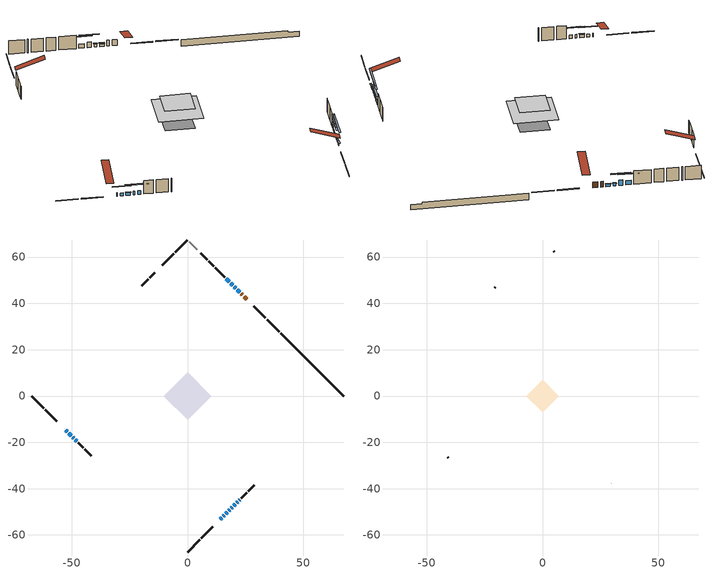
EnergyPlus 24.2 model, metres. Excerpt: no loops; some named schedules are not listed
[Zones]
conditioned space
 floor outside (Floor1 construction): -2.89,0 0,2.89 2.89,0 0,-2.89 z0.55
 floor adiabatic (AdiabaticFloorConstruction): -10.33,0 0,10.33 10.33,0 0,-10.33 z2.99
 floor foundation (Slab1 construction): -6.88,0 0,6.88 6.88,0 0,-6.88 z-1.86
 wall outside (RimJoist1 construction): 0,-67.36 5.21,-62.15 / -67.36,0 -62.15,-5.21 / 0,67.36 -5.21,62.15 / 39.55,27.81 34.34,33.03 z0.55:0.85
 wall outside (RimJoist2 construction): 5.87,-61.49 10.96,-56.4 / -61.49,-5.87 -56.4,-10.96 / -5.87,61.49 -10.96,56.4 / 33.68,33.68 28.59,38.77 z0.55:0.85
 wall outside (AdiabaticWallConstruction 1): 25.49,41.87 24.4,42.96 / 23.75,43.62 23.16,44.2 z0.55:2.58
 wall outside (AdiabaticWallConstruction): -53.31,-14.06 -53.16,-14.2 z0.55:1.77; 22.51,44.86 21.5,45.87 / 20.84,46.52 20.27,47.1 / 14.06,-53.31 14.85,-52.51 / 20.02,-47.34 20.6,-46.77 z0.55:1.47; 15.51,-51.86 15.96,-51.41 / 16.61,-50.75 17.13,-50.23 z0.55:1.21; -52.5,-14.86 -51.85,-15.51 / -51.2,-16.16 -50.23,-17.14 z0.55:1.57; 19.61,47.75 18.6,48.76 z0.55:2.48; 17.79,-49.58 18.24,-49.12 z0.55:0.81; 17.95,49.42 16.72,50.64 z0.55:2.1; 18.89,-48.47 19.36,-48 z0.55:1.24; 21.25,-46.11 21.61,-45.75 / 22.27,-45.09 22.63,-44.73 / -49.57,-17.79 -49.16,-18.21 / -48.5,-18.86 -47.8,-19.56 z0.55:1.85
 wall outside (Wall2 construction): 23.29,-44.08 25.49,-41.87 / -47.14,-20.22 -44.94,-22.43 / -14.06,53.3 -16.27,51.1 / 11.4,55.96 9.2,58.17 z0.55:5.43
 wall outside (Wall3 construction): 26.15,-41.21 28.92,-38.44 / -44.28,-23.08 -41.51,-25.86 / -16.92,50.44 -19.7,47.67 / 8.54,58.82 5.77,61.6 z0.55:5.43
 wall foundation (FoundationWall1 construction): 40.21,27.16,-1.86 40.21,27.16,0.55 64.65,2.72,0.55 64.65,2.72,-0.06 67.36,0,-0.06 67.36,0,-1.86
 wall othersidecoefficients (Wall1 construction): 16.07,51.3 12.06,55.3 z0.55:5.43
 wall adiabatic (Wall5 construction): 4.26,63.1 0.66,66.71 z0.55:5.43
 window (WindowConstruction 14): -53.3,-14.06 -53.16,-14.2 z0.55:1.77
 window (WindowConstruction 8): 22.51,44.86 21.5,45.86 z0.55:1.46
 window (WindowConstruction 9): 20.84,46.52 20.27,47.1 z0.55:1.46
 window (WindowConstruction 10): 14.06,-53.3 14.85,-52.51 z0.55:1.46
 window (WindowConstruction 11): 15.51,-51.86 15.95,-51.41 z0.55:1.21
 window (WindowConstruction 12): -52.5,-14.86 -51.86,-15.51 z0.55:1.56
 window (WindowConstruction 13): -51.2,-16.16 -50.23,-17.14 z0.55:1.56
 window (WindowConstruction 15): 16.61,-50.75 17.13,-50.23 z0.55:1.21
 window (WindowConstruction): 19.61,47.75 18.6,48.76 z0.55:2.48
 window (WindowConstruction 16): 17.79,-49.57 18.24,-49.12 z0.55:0.8
 window (WindowConstruction 1): 17.95,49.42 16.72,50.64 z0.55:2.1
 window (WindowConstruction 2): 18.9,-48.47 19.36,-48 z0.55:1.24
 window (WindowConstruction 3): 20.02,-47.34 20.6,-46.77 z0.55:1.46
 window (WindowConstruction 4): 21.25,-46.11 21.61,-45.75 z0.55:1.85
 window (WindowConstruction 5): 22.27,-45.09 22.63,-44.73 z0.55:1.85
 window (WindowConstruction 6): -49.57,-17.79 -49.16,-18.21 z0.55:1.85
 window (WindowConstruction 7): -48.5,-18.86 -47.8,-19.56 z0.55:1.85
 door (Door): 25.49,41.87 24.4,42.96 z0.55:2.58
 door (Door 1): 23.75,43.62 23.16,44.2 z0.55:2.58
 ceiling adiabatic (AdiabaticFloorConstruction): 0,-10.33 10.33,0 0,10.33 -10.33,0 z2.99
attic - vented
 floor to conditioned space (Floor2 construction Reversed): -6.95,0 0,6.95 6.95,0 0,-6.95 z5.43
 wall outside (Wall4 construction): 29.58,-37.78 29.77,-37.59 / -40.85,-26.51 -40.66,-26.71 / -20.35,47.01 -20.54,46.82 / 5.11,62.25 4.92,62.45 z0.55:5.43
 roof outside (Roof1 construction): 13.4,-53.96,5.43 6.63,-47.19,8.62 4.85,-48.98,8.62 11.62,-55.75,5.43; -53.96,-13.4,5.43 -47.19,-6.63,8.62 -48.98,-4.85,8.62 -55.75,-11.62,5.43; -13.4,53.96,5.43 -6.63,47.19,8.62 -4.85,48.98,8.62 -11.62,55.75,5.43; 26.15,41.22,5.43 19.38,34.44,8.62 21.16,32.66,8.62 27.93,39.43,5.43
shading: 21.36,46.01 22.65,44.72 22.94,45.01 21.65,46.3 z1.67; 20.12,47.24 20.98,46.38 21.28,46.67 20.42,47.53 z1.67; 14.99,-52.37 13.92,-53.45 14.21,-53.74 15.28,-52.66 z1.67; 16.1,-51.27 15.36,-52 15.66,-52.29 16.39,-51.56 z1.41; -50.01,-17.35 -54.35,-13.02 -54.64,-13.31 -50.3,-17.64 z4.17; -50.09,-17.28 -51.34,-16.02 -51.63,-16.31 -50.38,-17.57 z1.77; 20.81,-46.55 12.93,-54.43 13.23,-54.72 21.1,-46.84 z6.41; 16.76,50.61 21.45,45.91 21.75,46.2 17.05,50.9 z5.09; 21.92,-45.45 14.11,-53.25 14.4,-53.54 22.21,-45.74 z6; 14.88,52.48 19.79,47.57 20.08,47.86 15.17,52.78 z4.71; 21.21,-46.16 17.05,-50.31 17.34,-50.6 21.5,-46.45 z3.84; 22.44,-44.92 18.18,-49.19 18.47,-49.48 22.73,-45.21 z4.07; 23.46,-43.91 19.41,-47.96 19.7,-48.25 23.75,-44.2 z4.45; 22.77,-44.59 22.13,-45.24 22.42,-45.53 23.06,-44.88 z2.05; -47.31,-20.05 -51.42,-15.95 -51.71,-16.24 -47.6,-20.34 z4.45; -45.96,-21.41 -50.35,-17.02 -50.64,-17.31 -46.25,-21.7 z4.45
[Building]
Building 1: Terrain=Suburbs
[Site:Location]
Toronto City Centre_ON: Latitude {deg}=43.63; Longitude {deg}=-79.39; Time Zone {hr}=-5; Elevation {m}=77; Keep Site Location Information=Yes
[Site:GroundTemperature:Shallow]
5.01852, 3.26908, 3.12898, 3.95918, 7.29196, 10.6092, 13.4851, 15.3069, 15.4617, 13.9799, 11.1774, 7.9619
[Site:WaterMainsTemperature]
Calculation Method=Schedule; Temperature Schedule=mains temperature schedule
[Material] Roughness=Rough; Thermal Absorptance=0.9
Name | Thickness {m} | Conductivity {W/m-K} | Density {kg/m3} | Specific Heat {J/kg-K} | Solar Absorptance | Visible Absorptance
asphalt or fiberglass shingles | 0.00635 | 0.162714 | 1121.4 | 1465.45 | 0.4 | 0.4
ceiling loosefill ins | 0.169333 | 0.0480833 | 16.02 | 1046.75 | 0.7 | 0.7
ceiling stud and cavity | 0.1397 | 0.100173 | 65.682 | 1177.47 | 0.7 | 0.7
concrete 4.0 in. | 0.1016 | 1.803125 | 2242.8 | 837.4 | 0.7 | 0.7
concrete 8.0 in. | 0.2032 | 1.803125 | 2242.8 | 837.4 | 0.7 | 0.7
door material | 0.04445 | 0.053851 | 512.64 | 1214.23 | 0.7 | 0.7
exterior vertical ins | 0.0442575 | 0.029427 | 32.04 | 1214.23 | 0.7 | 0.7
floor covering | 0.0127 | 0.0433444 | 54.468 | 1339.84 | 0.6 | 0.6
floor rigid ins | 0.103632 | 0.029427 | 32.04 | 1214.23 | 0.7 | 0.7
floor rigid ins 1; wall rigid ins 2 | 0.512978 | 0.029427 | 32.04 | 1214.23 | 0.7 | 0.7
floor stud and cavity | 0.1397 | 0.131747 | 92.3553 | 1139.71 | 0.7 | 0.7
floor stud and cavity 1 | 0.1397 | 1.75129 | 37.0049 | 1207.88 | 0.7 | 0.7
furniture material conditioned space 1 | 0.1524 | 0.115458 | 640.8 | 1214.23 | 0.6 | 0.6
gypsum board | 0.0127 | 0.160291 | 801 | 837.4 | 0.6 | 0.6
gypsum board 1 | 0.0127 | 0.160291 | 801 | 837.4 | 0.7 | 0.7
osb sheathing 0.5 in. | 0.0127 | 0.115458 | 512.64 | 1214.23 | 0.7 | 0.7
osb sheathing 0.75 in. | 0.01905 | 0.115458 | 512.64 | 1214.23 | 0.7 | 0.7
osb sheathing 2.0 in. | 0.0508 | 0.115458 | 512.64 | 1214.23 | 0.7 | 0.7
rim joist rigid ins; wall rigid ins 1 | 0.051816 | 0.029427 | 32.04 | 1214.23 | 0.7 | 0.7
rim joist stud and cavity | 0.0508 | 0.0347766 | 125.044 | 1163.47 | 0.6 | 0.6
wall rigid ins | 0.051816 | 0.029427 | 32.04 | 1214.23 | 0.4 | 0.4
wall stud and cavity | 0.1397 | 0.137373 | 139.0536 | 1170.24 | 0.7 | 0.7
wall stud and cavity 1 | 0.1397 | 0.167736 | 139.0536 | 1170.24 | 0.7 | 0.7
wall stud and cavity 2 | 0.1397 | 0.16703 | 139.0536 | 1170.24 | 0.7 | 0.7
wall stud and cavity 3 | 0.0889 | 6.9971 | 50.32683 | 1063.81 | 0.6 | 0.6
wall stud and cavity 4 | 0.1397 | 0.139793 | 139.0536 | 1170.24 | 0.7 | 0.7
wall stud and cavity 5 | 0.0889 | 0.380278 | 52.3479 | 1209.89 | 0.7 | 0.7
wall stud and cavity 6 | 0.0889 | 0.391764 | 83.0341 | 1211.67 | 0.7 | 0.7
wood siding | 0.0254 | 0.102417 | 544.68 | 1172.36 | 0.4 | 0.4
wood siding 1 | 0.00254 | 0.102417 | 544.68 | 1172.36 | 0.4 | 0.4
wood siding 2; wood siding 3; wood siding 4 | 0.0254 | 0.102417 | 544.68 | 1172.36 | 0.7 | 0.7
[WindowMaterial:SimpleGlazingSystem]
Name | U-Factor {W/m2-K} | Solar Heat Gain Coefficient
WindowMaterial | 2.7578 | 0.69
WindowMaterial 1 | 2.87818 | 0.59
WindowMaterial 10 | 2.93155 | 0.54
WindowMaterial 11 | 2.87364 | 0.6
WindowMaterial 12 | 3.02126 | 0.46
WindowMaterial 2 | 2.83843 | 0.63
WindowMaterial 3 | 2.8742 | 0.61
WindowMaterial 4 | 2.85433 | 0.62
WindowMaterial 5 | 2.80096 | 0.66
WindowMaterial 6 | 2.929848 | 0.66
WindowMaterial 7 | 2.81572 | 0.65
WindowMaterial 8 | 2.88613 | 0.59
WindowMaterial 9 | 2.89919 | 0.58
[Construction]
AdiabaticFloorConstruction: floor stud and cavity 1, floor rigid ins 1, osb sheathing 0.75 in., floor covering
AdiabaticWallConstruction: wood siding 3, wall rigid ins 2, wall stud and cavity 5, gypsum board
AdiabaticWallConstruction 1: wood siding 4, wall rigid ins 2, wall stud and cavity 5, gypsum board
Door; Door 1: door material
Floor1 construction: floor stud and cavity, floor rigid ins, osb sheathing 0.75 in., floor covering
Floor2 construction Reversed: gypsum board, ceiling stud and cavity, ceiling loosefill ins
FoundationWall1 construction: concrete 8.0 in., gypsum board 1
furniture construction conditioned space 1: furniture material conditioned space 1
PartitionWallConstruction: gypsum board, wall stud and cavity 6, gypsum board
RimJoist1 construction; RimJoist2 construction: wood siding 2, rim joist rigid ins, osb sheathing 2.0 in., rim joist stud and cavity
Roof1 construction: asphalt or fiberglass shingles
Slab1 construction: concrete 4.0 in.
Wall1 construction: wall rigid ins, osb sheathing 0.5 in., wall stud and cavity, gypsum board
Wall2 construction: wood siding, wall rigid ins 1, osb sheathing 0.5 in., wall stud and cavity 1, gypsum board
Wall3 construction: wood siding, wall rigid ins 1, osb sheathing 0.5 in., wall stud and cavity 2, gypsum board
Wall4 construction: wood siding 1, wall stud and cavity 3
Wall5 construction: wall rigid ins, osb sheathing 0.5 in., wall stud and cavity 4, gypsum board
WindowConstruction; WindowConstruction 1: WindowMaterial
WindowConstruction 10: WindowMaterial 7
WindowConstruction 11: WindowMaterial 8
WindowConstruction 12; WindowConstruction 13: WindowMaterial 9
WindowConstruction 14: WindowMaterial 10
WindowConstruction 15: WindowMaterial 11
WindowConstruction 16: WindowMaterial 12
WindowConstruction 2: WindowMaterial 1
WindowConstruction 3; WindowConstruction 9: WindowMaterial 2
WindowConstruction 4; WindowConstruction 5: WindowMaterial 3
WindowConstruction 6: WindowMaterial 4
WindowConstruction 7: WindowMaterial 5
WindowConstruction 8: WindowMaterial 6
[Zone] Multiplier=1; Part of Total Floor Area=Yes
Name | Volume {m3}
attic - vented | 50.0708
conditioned space | 809.3
[Space]
Name | Zone | Volume {m3}
attic - vented 1 | attic - vented | 50.0708
conditioned space 1 | conditioned space | 809.3
[ZoneInfiltration:EffectiveLeakageArea]
infil attic - vented 1: Zone or Space=attic - vented 1; Schedule=Always On Discrete; Effective Air Leakage Area {cm2}=4069.05; Stack Coefficient=0.000561067; Wind Coefficient=1.6004e-05
[ZoneMixing]
whole house fan mix: Zone or Space=attic - vented; Schedule=Always On Continuous; Design Flow Rate Calculation Method=Flow/Zone; Design Flow Rate {m3/s}=0; Source Zone or Space=conditioned space
[SurfaceProperty:ExposedFoundationPerimeter]
Slab1: Exposed Perimeter Calculation Method=TotalExposedPerimeter; Total Exposed Perimeter {m}=38.405
[SurfaceProperty:OtherSideCoefficients]
other non-freezing space: Combined Convective/Radiative Film Coefficient {W/m2-K}=8.35; Constant Temperature Coefficient=1; External Dry-Bulb Temperature Coefficient=0; Ground Temperature Coefficient=0; Wind Speed Coefficient=0; Zone Air Temperature Coefficient=0; Constant Temperature Schedule=other non-freezing space; Previous Other Side Temperature Coefficient=0
[InternalMass] Zone or ZoneList=conditioned space; Space or SpaceList=conditioned space 1
Name | Construction | Surface Area {m2}
furniture mass conditioned space 1 | furniture construction conditioned space 1 | 129.992
partition wall mass | PartitionWallConstruction | 324.98
[Lights]
interior lighting: Zone or ZoneList or Space or SpaceList=conditioned space 1; Schedule=interior lighting schedule; Design Level Calculation Method=LightingLevel; Lighting Level {W}=343.2; Return Air Fraction=0; Fraction Radiant=0.6; Fraction Visible=0.2; Fraction Replaceable=1
[People]
occupants: Zone or ZoneList or Space or SpaceList=conditioned space 1; Number of People Schedule=occupants schedule; Number of People Calculation Method=People; Number of People=3; Fraction Radiant=0.314171; Sensible Heat Fraction=0.56303; Activity Level Schedule=occupants activity schedule; Carbon Dioxide Generation Rate {m3/s-W}=0; Enable ASHRAE 55 Comfort Warnings=No; Mean Radiant Temperature Calculation Type=EnclosureAveraged
[ElectricEquipment] Zone or ZoneList or Space or SpaceList=conditioned space 1; Design Level Calculation Method=EquipmentLevel
Name | Schedule | Design Level {W} | Fraction Latent | Fraction Radiant | Fraction Lost
clothes dryer | clothes dryer schedule | 140.772 | 0.015 | 0.081 | 0.85
clothes washer | clothes washer schedule | 32.1985 | 0.03 | 0.162 | 0.7
cooking range | cooking range schedule | 208.969 | 0.08 | 0.432 | 0.2
dishwasher | dishwasher schedule | 66.8632 | 0.3 | 0.18 | 0.4
fridge | fridge schedule | 72.9452 | 0 | 0.6 | 0
mech vent bath fan 0 | mech vent bath fan 0 schedule | 50.2 | 0 | 0 | 1
mech vent bath fan 1 | mech vent bath fan 1 schedule | 50.2 | 0 | 0 | 1
mech vent house fan | mech vent house fan schedule | 0 | 0 | 0 | 1
mech vent house fan cfis | mech vent house fan cfis schedule | 0 | 0 | 0 | 0
mech vent range fan 0 | mech vent range fan 0 schedule | 57 | 0 | 0 | 1
misc plug loads | misc plug loads schedule | 494.7 | 0.045 | 0.513 | 0.1
whole house fan | Always On Discrete | 0 | 0 | 0 | 1
[OtherEquipment] Zone or ZoneList or Space or SpaceList=conditioned space 1; Design Level Calculation Method=EquipmentLevel
Name | Fuel Type | Schedule | Design Level {W} | Fraction Latent | Fraction Radiant | Fraction Lost
clothes dryer 1 | Electricity | clothes dryer schedule | 0 | 0.015 | 0.081 | 0.85
cooking range 1 | Electricity | cooking range schedule | 0 | 0.08 | 0.432 | 0.2
general water use latent | None | general water use schedule | 59.3978 | 1 | 0 | 0
general water use sensible | None | general water use schedule | -58.539 | 0 | 0.6 | 0
mech vent house fan latent load | None | Always On Discrete | 0 | 1 | 0 | 0
mech vent house fan sensible load | None | Always On Discrete | 0 | 0 | 0 | 0
water heater energy adjustment1 | NaturalGas | Always On Discrete | 0.01 | 0 | 0 | 1
[ZoneInfiltration:DesignFlowRate] Zone or ZoneList or Space or SpaceList=conditioned space 1; Schedule=Always On Discrete; Design Flow Rate Calculation Method=Flow/Zone; Design Flow Rate {m3/s}=0
infil flow; natural vent flow; whole house fan flow
[Foundation:Kiva]
Foundation Kiva 1: Initial Indoor Air Temperature {C}=18; Wall Height Above Grade {m}=0.549981; Wall Depth Below Slab {m}=0.2032; Custom Block Material Name 1=exterior vertical ins; Custom Block Depth 1 {m}=2.40999; Custom Block X Position 1 {m}=0.2159; Custom Block Z Position 1 {m}=0
[Foundation:Kiva:Settings]
Soil Conductivity {W/m-K}=0.849921; Soil Density {kg/m3}=1842.3; Soil Specific Heat {J/kg-K}=418.7; Ground Solar Absorptivity=0.9; Ground Thermal Absorptivity=0.9; Ground Surface Roughness {m}=0.03; Far-Field Width {m}=40; Deep-Ground Boundary Condition=ZeroFlux; Deep-Ground Depth {m}=40; Minimum Cell Dimension {m}=0.2; Maximum Cell Growth Coefficient=3; Simulation Timestep=Timestep
[Exterior:Lights]
exterior lighting: Schedule=exterior lighting schedule; Design Level {W}=75.6
[Schedule:Constant]
Name | Hourly Value
Always On Continuous; mech vent house fan schedule; mech vent house fan cfis schedule; Always On Discrete | 1
other non-freezing space; fridge schedule | 0
occupants activity schedule | 117.228
[Schedule:Week:Daily]
interior lighting schedule Week Rule - Jan1-Jan27: interior lighting schedule day, interior lighting schedule day, interior lighting schedule day, interior lighting schedule day, interior lighting schedule day, interior lighting schedule day, interior lighting schedule day, interior lighting schedule default day, interior lighting schedule default day, interior lighting schedule default day, interior lighting schedule default day, interior lighting schedule default day
interior lighting schedule Week Rule - Jan28-Feb3: interior lighting schedule day, interior lighting schedule day, interior lighting schedule day, interior lighting schedule day, interior lighting schedule day 1, interior lighting schedule day 1, interior lighting schedule day 1, interior lighting schedule default day, interior lighting schedule default day, interior lighting schedule default day, interior lighting schedule default day, interior lighting schedule default day
interior lighting schedule Week Rule - Feb4-Feb24: interior lighting schedule day 1, interior lighting schedule day 1, interior lighting schedule day 1, interior lighting schedule day 1, interior lighting schedule day 1, interior lighting schedule day 1, interior lighting schedule day 1, interior lighting schedule default day, interior lighting schedule default day, interior lighting schedule default day, interior lighting schedule default day, interior lighting schedule default day
interior lighting schedule Week Rule - Feb25-Mar3: interior lighting schedule day 1, interior lighting schedule day 1, interior lighting schedule day 1, interior lighting schedule day 1, interior lighting schedule day 2, interior lighting schedule day 2, interior lighting schedule day 2, interior lighting schedule default day, interior lighting schedule default day, interior lighting schedule default day, interior lighting schedule default day, interior lighting schedule default day
interior lighting schedule Week Rule - Mar4-Mar31: interior lighting schedule day 2, interior lighting schedule day 2, interior lighting schedule day 2, interior lighting schedule day 2, interior lighting schedule day 2, interior lighting schedule day 2, interior lighting schedule day 2, interior lighting schedule default day, interior lighting schedule default day, interior lighting schedule default day, interior lighting schedule default day, interior lighting schedule default day
interior lighting schedule Week Rule - Apr1-Apr28: interior lighting schedule day 3, interior lighting schedule day 3, interior lighting schedule day 3, interior lighting schedule day 3, interior lighting schedule day 3, interior lighting schedule day 3, interior lighting schedule day 3, interior lighting schedule default day, interior lighting schedule default day, interior lighting schedule default day, interior lighting schedule default day, interior lighting schedule default day
interior lighting schedule Week Rule - Apr29-May5: interior lighting schedule day 3, interior lighting schedule day 3, interior lighting schedule day 4, interior lighting schedule day 4, interior lighting schedule day 4, interior lighting schedule day 4, interior lighting schedule day 4, interior lighting schedule default day, interior lighting schedule default day, interior lighting schedule default day, interior lighting schedule default day, interior lighting schedule default day
interior lighting schedule Week Rule - May6-May26: interior lighting schedule day 4, interior lighting schedule day 4, interior lighting schedule day 4, interior lighting schedule day 4, interior lighting schedule day 4, interior lighting schedule day 4, interior lighting schedule day 4, interior lighting schedule default day, interior lighting schedule default day, interior lighting schedule default day, interior lighting schedule default day, interior lighting schedule default day
interior lighting schedule Week Rule - May27-Jun2: interior lighting schedule day 4, interior lighting schedule day 4, interior lighting schedule day 4, interior lighting schedule day 4, interior lighting schedule day 4, interior lighting schedule day 5, interior lighting schedule day 5, interior lighting schedule default day, interior lighting schedule default day, interior lighting schedule default day, interior lighting schedule default day, interior lighting schedule default day
interior lighting schedule Week Rule - Jun3-Jun30: interior lighting schedule day 5, interior lighting schedule day 5, interior lighting schedule day 5, interior lighting schedule day 5, interior lighting schedule day 5, interior lighting schedule day 5, interior lighting schedule day 5, interior lighting schedule default day, interior lighting schedule default day, interior lighting schedule default day, interior lighting schedule default day, interior lighting schedule default day
interior lighting schedule Week Rule - Jul1-Jul28: interior lighting schedule day 6, interior lighting schedule day 6, interior lighting schedule day 6, interior lighting schedule day 6, interior lighting schedule day 6, interior lighting schedule day 6, interior lighting schedule day 6, interior lighting schedule default day, interior lighting schedule default day, interior lighting schedule default day, interior lighting schedule default day, interior lighting schedule default day
interior lighting schedule Week Rule - Jul29-Aug4: interior lighting schedule day 6, interior lighting schedule day 6, interior lighting schedule day 6, interior lighting schedule day 7, interior lighting schedule day 7, interior lighting schedule day 7, interior lighting schedule day 7, interior lighting schedule default day, interior lighting schedule default day, interior lighting schedule default day, interior lighting schedule default day, interior lighting schedule default day
interior lighting schedule Week Rule - Aug5-Aug25: interior lighting schedule day 7, interior lighting schedule day 7, interior lighting schedule day 7, interior lighting schedule day 7, interior lighting schedule day 7, interior lighting schedule day 7, interior lighting schedule day 7, interior lighting schedule default day, interior lighting schedule default day, interior lighting schedule default day, interior lighting schedule default day, interior lighting schedule default day
interior lighting schedule Week Rule - Aug26-Sep1: interior lighting schedule day 7, interior lighting schedule day 7, interior lighting schedule day 7, interior lighting schedule day 7, interior lighting schedule day 7, interior lighting schedule day 7, interior lighting schedule day 8, interior lighting schedule default day, interior lighting schedule default day, interior lighting schedule default day, interior lighting schedule default day, interior lighting schedule default day
interior lighting schedule Week Rule - Sep2-Sep29: interior lighting schedule day 8, interior lighting schedule day 8, interior lighting schedule day 8, interior lighting schedule day 8, interior lighting schedule day 8, interior lighting schedule day 8, interior lighting schedule day 8, interior lighting schedule default day, interior lighting schedule default day, interior lighting schedule default day, interior lighting schedule default day, interior lighting schedule default day
interior lighting schedule Week Rule - Sep30-Oct6: interior lighting schedule day 8, interior lighting schedule day 9, interior lighting schedule day 9, interior lighting schedule day 9, interior lighting schedule day 9, interior lighting schedule day 9, interior lighting schedule day 9, interior lighting schedule default day, interior lighting schedule default day, interior lighting schedule default day, interior lighting schedule default day, interior lighting schedule default day
interior lighting schedule Week Rule - Oct7-Oct27: interior lighting schedule day 9, interior lighting schedule day 9, interior lighting schedule day 9, interior lighting schedule day 9, interior lighting schedule day 9, interior lighting schedule day 9, interior lighting schedule day 9, interior lighting schedule default day, interior lighting schedule default day, interior lighting schedule default day, interior lighting schedule default day, interior lighting schedule default day
interior lighting schedule Week Rule - Oct28-Nov3: interior lighting schedule day 9, interior lighting schedule day 9, interior lighting schedule day 9, interior lighting schedule day 9, interior lighting schedule day 10, interior lighting schedule day 10, interior lighting schedule day 10, interior lighting schedule default day, interior lighting schedule default day, interior lighting schedule default day, interior lighting schedule default day, interior lighting schedule default day
interior lighting schedule Week Rule - Nov4-Nov24: interior lighting schedule day 10, interior lighting schedule day 10, interior lighting schedule day 10, interior lighting schedule day 10, interior lighting schedule day 10, interior lighting schedule day 10, interior lighting schedule day 10, interior lighting schedule default day, interior lighting schedule default day, interior lighting schedule default day, interior lighting schedule default day, interior lighting schedule default day
interior lighting schedule Week Rule - Nov25-Dec1: interior lighting schedule day 10, interior lighting schedule day 10, interior lighting schedule day 10, interior lighting schedule day 10, interior lighting schedule day 10, interior lighting schedule day 10, interior lighting schedule day 11, interior lighting schedule default day, interior lighting schedule default day, interior lighting schedule default day, interior lighting schedule default day, interior lighting schedule default day
interior lighting schedule Week Rule - Dec2-Dec31: interior lighting schedule day 11, interior lighting schedule day 11, interior lighting schedule day 11, interior lighting schedule day 11, interior lighting schedule day 11, interior lighting schedule day 11, interior lighting schedule day 11, interior lighting schedule default day, interior lighting schedule default day, interior lighting schedule default day, interior lighting schedule default day, interior lighting schedule default day
occupants schedule Week Rule - Jan1-Dec31: occupants schedule day, occupants schedule day, occupants schedule day, occupants schedule day, occupants schedule day, occupants schedule day, occupants schedule day, occupants schedule default day, occupants schedule default day, occupants schedule default day, occupants schedule default day, occupants schedule default day
clothes dryer schedule Week Rule - Jan1-Dec31: clothes dryer schedule day, clothes dryer schedule day, clothes dryer schedule day, clothes dryer schedule day, clothes dryer schedule day, clothes dryer schedule day, clothes dryer schedule day, clothes dryer schedule default day, clothes dryer schedule default day, clothes dryer schedule default day, clothes dryer schedule default day, clothes dryer schedule default day
clothes washer schedule Week Rule - Jan1-Dec31: clothes washer schedule day, clothes washer schedule day, clothes washer schedule day, clothes washer schedule day, clothes washer schedule day, clothes washer schedule day, clothes washer schedule day, clothes washer schedule default day, clothes washer schedule default day, clothes washer schedule default day, clothes washer schedule default day, clothes washer schedule default day
cooking range schedule Week Rule - Jan1-Dec31: cooking range schedule day, cooking range schedule day, cooking range schedule day, cooking range schedule day, cooking range schedule day, cooking range schedule day, cooking range schedule day, cooking range schedule default day, cooking range schedule default day, cooking range schedule default day, cooking range schedule default day, cooking range schedule default day
dishwasher schedule Week Rule - Jan1-Dec31: dishwasher schedule day, dishwasher schedule day, dishwasher schedule day, dishwasher schedule day, dishwasher schedule day, dishwasher schedule day, dishwasher schedule day, dishwasher schedule default day, dishwasher schedule default day, dishwasher schedule default day, dishwasher schedule default day, dishwasher schedule default day
mech vent bath fan 0 schedule Week Rule - Jan1-Dec31: mech vent bath fan 0 schedule day, mech vent bath fan 0 schedule day, mech vent bath fan 0 schedule day, mech vent bath fan 0 schedule day, mech vent bath fan 0 schedule day, mech vent bath fan 0 schedule day, mech vent bath fan 0 schedule day, mech vent bath fan 0 schedule default day, mech vent bath fan 0 schedule default day, mech vent bath fan 0 schedule default day, mech vent bath fan 0 schedule default day, mech vent bath fan 0 schedule default day
mech vent bath fan 1 schedule Week Rule - Jan1-Dec31: mech vent bath fan 1 schedule day, mech vent bath fan 1 schedule day, mech vent bath fan 1 schedule day, mech vent bath fan 1 schedule day, mech vent bath fan 1 schedule day, mech vent bath fan 1 schedule day, mech vent bath fan 1 schedule day, mech vent bath fan 1 schedule default day, mech vent bath fan 1 schedule default day, mech vent bath fan 1 schedule default day, mech vent bath fan 1 schedule default day, mech vent bath fan 1 schedule default day
mech vent range fan 0 schedule Week Rule - Jan1-Dec31: mech vent range fan 0 schedule day, mech vent range fan 0 schedule day, mech vent range fan 0 schedule day, mech vent range fan 0 schedule day, mech vent range fan 0 schedule day, mech vent range fan 0 schedule day, mech vent range fan 0 schedule day, mech vent range fan 0 schedule default day, mech vent range fan 0 schedule default day, mech vent range fan 0 schedule default day, mech vent range fan 0 schedule default day, mech vent range fan 0 schedule default day
misc plug loads schedule Week Rule - Jan1-Dec31: misc plug loads schedule day, misc plug loads schedule day, misc plug loads schedule day, misc plug loads schedule day, misc plug loads schedule day, misc plug loads schedule day, misc plug loads schedule day, misc plug loads schedule default day, misc plug loads schedule default day, misc plug loads schedule default day, misc plug loads schedule default day, misc plug loads schedule default day
general water use schedule Week Rule - Jan1-Dec31: general water use schedule day, general water use schedule day, general water use schedule day, general water use schedule day, general water use schedule day, general water use schedule day, general water use schedule day, general water use schedule default day, general water use schedule default day, general water use schedule default day, general water use schedule default day, general water use schedule default day
exterior lighting schedule Week Rule - Jan1-Jan27: exterior lighting schedule day, exterior lighting schedule day, exterior lighting schedule day, exterior lighting schedule day, exterior lighting schedule day, exterior lighting schedule day, exterior lighting schedule day, exterior lighting schedule default day, exterior lighting schedule default day, exterior lighting schedule default day, exterior lighting schedule default day, exterior lighting schedule default day
exterior lighting schedule Week Rule - Jan28-Feb3: exterior lighting schedule day, exterior lighting schedule day, exterior lighting schedule day, exterior lighting schedule day, exterior lighting schedule day 1, exterior lighting schedule day 1, exterior lighting schedule day 1, exterior lighting schedule default day, exterior lighting schedule default day, exterior lighting schedule default day, exterior lighting schedule default day, exterior lighting schedule default day
exterior lighting schedule Week Rule - Feb4-Feb24: exterior lighting schedule day 1, exterior lighting schedule day 1, exterior lighting schedule day 1, exterior lighting schedule day 1, exterior lighting schedule day 1, exterior lighting schedule day 1, exterior lighting schedule day 1, exterior lighting schedule default day, exterior lighting schedule default day, exterior lighting schedule default day, exterior lighting schedule default day, exterior lighting schedule default day
exterior lighting schedule Week Rule - Feb25-Mar3: exterior lighting schedule day 1, exterior lighting schedule day 1, exterior lighting schedule day 1, exterior lighting schedule day 1, exterior lighting schedule day 2, exterior lighting schedule day 2, exterior lighting schedule day 2, exterior lighting schedule default day, exterior lighting schedule default day, exterior lighting schedule default day, exterior lighting schedule default day, exterior lighting schedule default day
exterior lighting schedule Week Rule - Mar4-Mar31: exterior lighting schedule day 2, exterior lighting schedule day 2, exterior lighting schedule day 2, exterior lighting schedule day 2, exterior lighting schedule day 2, exterior lighting schedule day 2, exterior lighting schedule day 2, exterior lighting schedule default day, exterior lighting schedule default day, exterior lighting schedule default day, exterior lighting schedule default day, exterior lighting schedule default day
exterior lighting schedule Week Rule - Apr1-Apr28: exterior lighting schedule day 3, exterior lighting schedule day 3, exterior lighting schedule day 3, exterior lighting schedule day 3, exterior lighting schedule day 3, exterior lighting schedule day 3, exterior lighting schedule day 3, exterior lighting schedule default day, exterior lighting schedule default day, exterior lighting schedule default day, exterior lighting schedule default day, exterior lighting schedule default day
exterior lighting schedule Week Rule - Apr29-May5: exterior lighting schedule day 3, exterior lighting schedule day 3, exterior lighting schedule day 4, exterior lighting schedule day 4, exterior lighting schedule day 4, exterior lighting schedule day 4, exterior lighting schedule day 4, exterior lighting schedule default day, exterior lighting schedule default day, exterior lighting schedule default day, exterior lighting schedule default day, exterior lighting schedule default day
exterior lighting schedule Week Rule - May6-May26: exterior lighting schedule day 4, exterior lighting schedule day 4, exterior lighting schedule day 4, exterior lighting schedule day 4, exterior lighting schedule day 4, exterior lighting schedule day 4, exterior lighting schedule day 4, exterior lighting schedule default day, exterior lighting schedule default day, exterior lighting schedule default day, exterior lighting schedule default day, exterior lighting schedule default day
[Schedule:Year]
interior lighting schedule: interior lighting schedule Week Rule - Jan1-Jan27, 1, 1, 1, 27, interior lighting schedule Week Rule - Jan28-Feb3, 1, 28, 2, 3, interior lighting schedule Week Rule - Feb4-Feb24, 2, 4, 2, 24, interior lighting schedule Week Rule - Feb25-Mar3, 2, 25, 3, 3, interior lighting schedule Week Rule - Mar4-Mar31, 3, 4, 3, 31, interior lighting schedule Week Rule - Apr1-Apr28, 4, 1, 4, 28, interior lighting schedule Week Rule - Apr29-May5, 4, 29, 5, 5, interior lighting schedule Week Rule - May6-May26, 5, 6, 5, 26, interior lighting schedule Week Rule - May27-Jun2, 5, 27, 6, 2, interior lighting schedule Week Rule - Jun3-Jun30, 6, 3, 6, 30, interior lighting schedule Week Rule - Jul1-Jul28, 7, 1, 7, 28, interior lighting schedule Week Rule - Jul29-Aug4, 7, 29, 8, 4, interior lighting schedule Week Rule - Aug5-Aug25, 8, 5, 8, 25, interior lighting schedule Week Rule - Aug26-Sep1, 8, 26, 9, 1, interior lighting schedule Week Rule - Sep2-Sep29, 9, 2, 9, 29, interior lighting schedule Week Rule - Sep30-Oct6, 9, 30, 10, 6, interior lighting schedule Week Rule - Oct7-Oct27, 10, 7, 10, 27, interior lighting schedule Week Rule - Oct28-Nov3, 10, 28, 11, 3, interior lighting schedule Week Rule - Nov4-Nov24, 11, 4, 11, 24, interior lighting schedule Week Rule - Nov25-Dec1, 11, 25, 12, 1, interior lighting schedule Week Rule - Dec2-Dec31, 12, 2, 12, 31
occupants schedule: occupants schedule Week Rule - Jan1-Dec31, 1, 1, 12, 31
clothes dryer schedule: clothes dryer schedule Week Rule - Jan1-Dec31, 1, 1, 12, 31
clothes washer schedule: clothes washer schedule Week Rule - Jan1-Dec31, 1, 1, 12, 31
cooking range schedule: cooking range schedule Week Rule - Jan1-Dec31, 1, 1, 12, 31
dishwasher schedule: dishwasher schedule Week Rule - Jan1-Dec31, 1, 1, 12, 31
mech vent bath fan 0 schedule: mech vent bath fan 0 schedule Week Rule - Jan1-Dec31, 1, 1, 12, 31
mech vent bath fan 1 schedule: mech vent bath fan 1 schedule Week Rule - Jan1-Dec31, 1, 1, 12, 31
mech vent range fan 0 schedule: mech vent range fan 0 schedule Week Rule - Jan1-Dec31, 1, 1, 12, 31
misc plug loads schedule: misc plug loads schedule Week Rule - Jan1-Dec31, 1, 1, 12, 31
general water use schedule: general water use schedule Week Rule - Jan1-Dec31, 1, 1, 12, 31
exterior lighting schedule: exterior lighting schedule Week Rule - Jan1-Jan27, 1, 1, 1, 27, exterior lighting schedule Week Rule - Jan28-Feb3, 1, 28, 2, 3, exterior lighting schedule Week Rule - Feb4-Feb24, 2, 4, 2, 24, exterior lighting schedule Week Rule - Feb25-Mar3, 2, 25, 3, 3, exterior lighting schedule Week Rule - Mar4-Mar31, 3, 4, 3, 31, exterior lighting schedule Week Rule - Apr1-Apr28, 4, 1, 4, 28, exterior lighting schedule Week Rule - Apr29-May5, 4, 29, 5, 5, exterior lighting schedule Week Rule - May6-May26, 5, 6, 5, 26, exterior lighting schedule Week Rule - May27-Jun2, 5, 27, 6, 2, exterior lighting schedule Week Rule - Jun3-Jun30, 6, 3, 6, 30, exterior lighting schedule Week Rule - Jul1-Jul28, 7, 1, 7, 28, exterior lighting schedule Week Rule - Jul29-Aug4, 7, 29, 8, 4, exterior lighting schedule Week Rule - Aug5-Aug25, 8, 5, 8, 25, exterior lighting schedule Week Rule - Aug26-Sep1, 8, 26, 9, 1, exterior lighting schedule Week Rule - Sep2-Sep29, 9, 2, 9, 29, exterior lighting schedule Week Rule - Sep30-Oct6, 9, 30, 10, 6, exterior lighting schedule Week Rule - Oct7-Oct27, 10, 7, 10, 27, exterior lighting schedule Week Rule - Oct28-Nov3, 10, 28, 11, 3, exterior lighting schedule Week Rule - Nov4-Nov24, 11, 4, 11, 24, exterior lighting schedule Week Rule - Nov25-Dec1, 11, 25, 12, 1, exterior lighting schedule Week Rule - Dec2-Dec31, 12, 2, 12, 31
[Schedule:Compact]
mains temperature schedule: Through: 01/01, For: AllDays, Until: 24:00, 8.80333, Through: 01/02, For: AllDays, Until: 24:00, 8.74333, Through: 01/03, For: AllDays, Until: 24:00, 8.68389, Through: 01/04, For: AllDays, Until: 24:00, 8.62611, Through: 01/05, For: AllDays, Until: 24:00, 8.56944, Through: 01/06, For: AllDays, Until: 24:00, 8.51389, Through: 01/07, For: AllDays, Until: 24:00, 8.45944, Through: 01/08, For: AllDays, Until: 24:00, 8.40611, Through: 01/09, For: AllDays, Until: 24:00, 8.35389, Through: 01/10, For: AllDays, Until: 24:00, 8.30278, Through: 01/11, For: AllDays, Until: 24:00, 8.25333, Through: 01/12, For: AllDays, Until: 24:00, 8.205, Through: 01/13, For: AllDays, Until: 24:00, 8.15778, Through: 01/14, For: AllDays, Until: 24:00, 8.11222, Through: 01/15, For: AllDays, Until: 24:00, 8.06778, Through: 01/16, For: AllDays, Until: 24:00, 8.02444, Through: 01/17, For: AllDays, Until: 24:00, 7.98222, Through: 01/18, For: AllDays, Until: 24:00, 7.94167, Through: 01/19, For: AllDays, Until: 24:00, 7.90222, Through: 01/20, For: AllDays, Until: 24:00, 7.86444, Through: 01/21, For: AllDays, Until: 24:00, 7.82778, Through: 01/22, For: AllDays, Until: 24:00, 7.79278, Through: 01/23, For: AllDays, Until: 24:00, 7.75889, Through: 01/24, For: AllDays, Until: 24:00, 7.72667, Through: 01/25, For: AllDays, Until: 24:00, 7.69556, Through: 01/26, For: AllDays, Until: 24:00, 7.66611, Through: 01/27, For: AllDays, Until: 24:00, 7.63778, Through: 01/28, For: AllDays, Until: 24:00, 7.61111, Through: 01/29, For: AllDays, Until: 24:00, 7.58556, Through: 01/30, For: AllDays, Until: 24:00, 7.56167, Through: 01/31, For: AllDays, Until: 24:00, 7.53944, Through: 02/01, For: AllDays, Until: 24:00, 7.51833, Through: 02/02, For: AllDays, Until: 24:00, 7.49889, Through: 02/03, For: AllDays, Until: 24:00, 7.48111, Through: 02/04, For: AllDays, Until: 24:00, 7.46444, Through: 02/05, For: AllDays, Until: 24:00, 7.44944, Through: 02/06, For: AllDays, Until: 24:00, 7.43556, Through: 02/07, For: AllDays, Until: 24:00, 7.42333, Through: 02/08, For: AllDays, Until: 24:00, 7.41278, Through: 02/09, For: AllDays, Until: 24:00, 7.40389, Through: 02/10, For: AllDays, Until: 24:00, 7.39611, Through: 02/11, For: AllDays, Until: 24:00, 7.39, Through: 02/12, For: AllDays, Until: 24:00, 7.38556, Through: 02/13, For: AllDays, Until: 24:00, 7.38222, Through: 02/14, For: AllDays, Until: 24:00, 7.38056, Through: 02/15, For: AllDays, Until: 24:00, 7.38056, Through: 02/16, For: AllDays, Until: 24:00, 7.38222, Through: 02/17, For: AllDays, Until: 24:00, 7.385, Through: 02/18, For: AllDays, Until: 24:00, 7.38944, Through: 02/19, For: AllDays, Until: 24:00, 7.395, Through: 02/20, For: AllDays, Until: 24:00, 7.40278, Through: 02/21, For: AllDays, Until: 24:00, 7.41167, Through: 02/22, For: AllDays, Until: 24:00, 7.42222, Through: 02/23, For: AllDays, Until: 24:00, 7.43389, Through: 02/24, For: AllDays, Until: 24:00, 7.44722, Through: 02/25, For: AllDays, Until: 24:00, 7.46222, Through: 02/26, For: AllDays, Until: 24:00, 7.47833, Through: 02/27, For: AllDays, Until: 24:00, 7.49611, Through: 02/28, For: AllDays, Until: 24:00, 7.51556, Through: 03/01, For: AllDays, Until: 24:00, 7.53667, Through: 03/02, For: AllDays, Until: 24:00, 7.55889, Through: 03/03, For: AllDays, Until: 24:00, 7.58222, Through: 03/04, For: AllDays, Until: 24:00, 7.60722, Through: 03/05, For: AllDays, Until: 24:00, 7.63389, Through: 03/06, For: AllDays, Until: 24:00, 7.66222, Through: 03/07, For: AllDays, Until: 24:00, 7.69111, Through: 03/08, For: AllDays, Until: 24:00, 7.72222, Through: 03/09, For: AllDays, Until: 24:00, 7.75444, Through: 03/10, For: AllDays, Until: 24:00, 7.78778, Through: 03/11, For: AllDays, Until: 24:00, 7.82278, Through: 03/12, For: AllDays, Until: 24:00, 7.85944, Through: 03/13, For: AllDays, Until: 24:00, 7.89722, Through: 03/14, For: AllDays, Until: 24:00, 7.93611, Through: 03/15, For: AllDays, Until: 24:00, 7.97667, Through: 03/16, For: AllDays, Until: 24:00, 8.01833, Through: 03/17, For: AllDays, Until: 24:00, 8.06167, Through: 03/18, For: AllDays, Until: 24:00, 8.10611, Through: 03/19, For: AllDays, Until: 24:00, 8.15167, Through: 03/20, For: AllDays, Until: 24:00, 8.19833, Through: 03/21, For: AllDays, Until: 24:00, 8.24667, Through: 03/22, For: AllDays, Until: 24:00, 8.29611, Through: 03/23, For: AllDays, Until: 24:00, 8.34667, Through: 03/24, For: AllDays, Until: 24:00, 8.39889, Through: 03/25, For: AllDays, Until: 24:00, 8.45167, Through: 03/26, For: AllDays, Until: 24:00, 8.50611, Through: 03/27, For: AllDays, Until: 24:00, 8.56167, Through: 03/28, For: AllDays, Until: 24:00, 8.61833, Through: 03/29, For: AllDays, Until: 24:00, 8.67611, Through: 03/30, For: AllDays, Until: 24:00, 8.735, Through: 03/31, For: AllDays, Until: 24:00, 8.795, Through: 04/01, For: AllDays, Until: 24:00, 8.85611, Through: 04/02, For: AllDays, Until: 24:00, 8.91833, Through: 04/03, For: AllDays, Until: 24:00, 8.98167, Through: 04/04, For: AllDays, Until: 24:00, 9.04556, Through: 04/05, For: AllDays, Until: 24:00, 9.11111, Through: 04/06, For: AllDays, Until: 24:00, 9.17722, Through: 04/07, For: AllDays, Until: 24:00, 9.24444, Through: 04/08, For: AllDays, Until: 24:00, 9.31222, Through: 04/09, For: AllDays, Until: 24:00, 9.38167, Through: 04/10, For: AllDays, Until: 24:00, 9.45167, Through: 04/11, For: AllDays, Until: 24:00, 9.52222, Through: 04/12, For: AllDays, Until: 24:00, 9.59444, Through: 04/13, For: AllDays, Until: 24:00, 9.66667, Through: 04/14, For: AllDays, Until: 24:00, 9.74, Through: 04/15, For: AllDays, Until: 24:00, 9.81444, Through: 04/16, For: AllDays, Until: 24:00, 9.88944, Through: 04/17, For: AllDays, Until: 24:00, 9.96556, Through: 04/18, For: AllDays, Until: 24:00, 10.0417, Through: 04/19, For: AllDays, Until: 24:00, 10.1189, Through: 04/20, For: AllDays, Until: 24:00, 10.1972, Through: 04/21, For: AllDays, Until: 24:00, 10.2756, Through: 04/22, For: AllDays, Until: 24:00, 10.355, Through: 04/23, For: AllDays, Until: 24:00, 10.435, Through: 04/24, For: AllDays, Until: 24:00, 10.515, Through: 04/25, For: AllDays, Until: 24:00, 10.5961, Through: 04/26, For: AllDays, Until: 24:00, 10.6778, Through: 04/27, For: AllDays, Until: 24:00, 10.76, Through: 04/28, For: AllDays, Until: 24:00, 10.8428, Through: 04/29, For: AllDays, Until: 24:00, 10.9261, Through: 04/30, For: AllDays, Until: 24:00, 11.0094, Through: 05/01, For: AllDays, Until: 24:00, 11.0933, Through: 05/02, For: AllDays, Until: 24:00, 11.1778, Through: 05/03, For: AllDays, Until: 24:00, 11.2628, Through: 05/04, For: AllDays, Until: 24:00, 11.3478, Through: 05/05, For: AllDays, Until: 24:00, 11.4333, Through: 05/06, For: AllDays, Until: 24:00, 11.5189, Through: 05/07, For: AllDays, Until: 24:00, 11.605, Through: 05/08, For: AllDays, Until: 24:00, 11.6917, Through: 05/09, For: AllDays, Until: 24:00, 11.7778, Through: 05/10, For: AllDays, Until: 24:00, 11.865, Through: 05/11, For: AllDays, Until: 24:00, 11.9517, Through: 05/12, For: AllDays, Until: 24:00, 12.0389, Through: 05/13, For: AllDays, Until: 24:00, 12.1261, Through: 05/14, For: AllDays, Until: 24:00, 12.2133, Through: 05/15, For: AllDays, Until: 24:00, 12.3006, Through: 05/16, For: AllDays, Until: 24:00, 12.3883, Through: 05/17, For: AllDays, Until: 24:00, 12.4756, Through: 05/18, For: AllDays, Until: 24:00, 12.5628, Through: 05/19, For: AllDays, Until: 24:00, 12.6506, Through: 05/20, For: AllDays, Until: 24:00, 12.7378, Through: 05/21, For: AllDays, Until: 24:00, 12.825, Through: 05/22, For: AllDays, Until: 24:00, 12.9122, Through: 05/23, For: AllDays, Until: 24:00, 12.9994, Through: 05/24, For: AllDays, Until: 24:00, 13.0861, Through: 05/25, For: AllDays, Until: 24:00, 13.1728, Through: 05/26, For: AllDays, Until: 24:00, 13.2594, Through: 05/27, For: AllDays, Until: 24:00, 13.3456, Through: 05/28, For: AllDays, Until: 24:00, 13.4317, Through: 05/29, For: AllDays, Until: 24:00, 13.5172, Through: 05/30, For: AllDays, Until: 24:00, 13.6028, Through: 05/31, For: AllDays, Until: 24:00, 13.6878, Through: 06/01, For: AllDays, Until: 24:00, 13.7722, Through: 06/02, For: AllDays, Until: 24:00, 13.8567, Through: 06/03, For: AllDays, Until: 24:00, 13.9406, Through: 06/04, For: AllDays, Until: 24:00, 14.0239, Through: 06/05, For: AllDays, Until: 24:00, 14.1067, Through: 06/06, For: AllDays, Until: 24:00, 14.1894, Through: 06/07, For: AllDays, Until: 24:00, 14.2711, Through: 06/08, For: AllDays, Until: 24:00, 14.3528, Through: 06/09, For: AllDays, Until: 24:00, 14.4339, Through: 06/10, For: AllDays, Until: 24:00, 14.5139, Through: 06/11, For: AllDays, Until: 24:00, 14.5939, Through: 06/12, For: AllDays, Until: 24:00, 14.6728, Through: 06/13, For: AllDays, Until: 24:00, 14.7511, Through: 06/14, For: AllDays, Until: 24:00, 14.8289, Through: 06/15, For: AllDays, Until: 24:00, 14.9061, Through: 06/16, For: AllDays, Until: 24:00, 14.9822, Through: 06/17, For: AllDays, Until: 24:00, 15.0578, Through: 06/18, For: AllDays, Until: 24:00, 15.1328, Through: 06/19, For: AllDays, Until: 24:00, 15.2067, Through: 06/20, For: AllDays, Until: 24:00, 15.28, Through: 06/21, For: AllDays, Until: 24:00, 15.3522, Through: 06/22, For: AllDays, Until: 24:00, 15.4239, Through: 06/23, For: AllDays, Until: 24:00, 15.4944, Through: 06/24, For: AllDays, Until: 24:00, 15.5639, Through: 06/25, For: AllDays, Until: 24:00, 15.6328, Through: 06/26, For: AllDays, Until: 24:00, 15.7006, Through: 06/27, For: AllDays, Until: 24:00, 15.7678, Through: 06/28, For: AllDays, Until: 24:00, 15.8333, Through: 06/29, For: AllDays, Until: 24:00, 15.8983, Through: 06/30, For: AllDays, Until: 24:00, 15.9622, Through: 07/01, For: AllDays, Until: 24:00, 16.025, Through: 07/02, For: AllDays, Until: 24:00, 16.0872, Through: 07/03, For: AllDays, Until: 24:00, 16.1478, Through: 07/04, For: AllDays, Until: 24:00, 16.2072, Through: 07/05, For: AllDays, Until: 24:00, 16.2661, Through: 07/06, For: AllDays, Until: 24:00, 16.3233, Through: 07/07, For: AllDays, Until: 24:00, 16.3794, Through: 07/08, For: AllDays, Until: 24:00, 16.435, Through: 07/09, For: AllDays, Until: 24:00, 16.4889, Through: 07/10, For: AllDays, Until: 24:00, 16.5417, Through: 07/11, For: AllDays, Until: 24:00, 16.5928, Through: 07/12, For: AllDays, Until: 24:00, 16.6433, Through: 07/13, For: AllDays, Until: 24:00, 16.6922, Through: 07/14, For: AllDays, Until: 24:00, 16.74, Through: 07/15, For: AllDays, Until: 24:00, 16.7867, Through: 07/16, For: AllDays, Until: 24:00, 16.8322, Through: 07/17, For: AllDays, Until: 24:00, 16.8761, Through: 07/18, For: AllDays, Until: 24:00, 16.9189, Through: 07/19, For: AllDays, Until: 24:00, 16.96, Through: 07/20, For: AllDays, Until: 24:00, 17, Through: 07/21, For: AllDays, Until: 24:00, 17.0389, Through: 07/22, For: AllDays, Until: 24:00, 17.0761, Through: 07/23, For: AllDays, Until: 24:00, 17.1122, Through: 07/24, For: AllDays, Until: 24:00, 17.1467, Through: 07/25, For: AllDays, Until: 24:00, 17.18, Through: 07/26, For: AllDays, Until: 24:00, 17.2117, Through: 07/27, For: AllDays, Until: 24:00, 17.2422, Through: 07/28, For: AllDays, Until: 24:00, 17.2711, Through: 07/29, For: AllDays, Until: 24:00, 17.2983, Through: 07/30, For: AllDays, Until: 24:00, 17.3244, Through: 07/31, For: AllDays, Until: 24:00, 17.3494, Through: 08/01, For: AllDays, Until: 24:00, 17.3728, Through: 08/02, For: AllDays, Until: 24:00, 17.3944, Through: 08/03, For: AllDays, Until: 24:00, 17.4144, Through: 08/04, For: AllDays, Until: 24:00, 17.4333, Through: 08/05, For: AllDays, Until: 24:00, 17.4506, Through: 08/06, For: AllDays, Until: 24:00, 17.4667, Through: 08/07, For: AllDays, Until: 24:00, 17.4811, Through: 08/08, For: AllDays, Until: 24:00, 17.4939, Through: 08/09, For: AllDays, Until: 24:00, 17.5056, Through: 08/10, For: AllDays, Until: 24:00, 17.5156, Through: 08/11, For: AllDays, Until: 24:00, 17.5239, Through: 08/12, For: AllDays, Until: 24:00, 17.5311, Through: 08/13, For: AllDays, Until: 24:00, 17.5361, Through: 08/14, For: AllDays, Until: 24:00, 17.54, Through: 08/15, For: AllDays, Until: 24:00, 17.5428, Through: 08/16, For: AllDays, Until: 24:00, 17.5439, Through: 08/17, For: AllDays, Until: 24:00, 17.5433, Through: 08/18, For: AllDays, Until: 24:00, 17.5411, Through: 08/19, For: AllDays, Until: 24:00, 17.5372, Through: 08/20, For: AllDays, Until: 24:00, 17.5322, Through: 08/21, For: AllDays, Until: 24:00, 17.5256, Through: 08/22, For: AllDays, Until: 24:00, 17.5178, Through: 08/23, For: AllDays, Until: 24:00, 17.5083, Through: 08/24, For: AllDays, Until: 24:00, 17.4972, Through: 08/25, For: AllDays, Until: 24:00, 17.4844, Through: 08/26, For: AllDays, Until: 24:00, 17.4706, Through: 08/27, For: AllDays, Until: 24:00, 17.455, Through: 08/28, For: AllDays, Until: 24:00, 17.4378, Through: 08/29, For: AllDays, Until: 24:00, 17.4194, Through: 08/30, For: AllDays, Until: 24:00, 17.3994, Through: 08/31, For: AllDays, Until: 24:00, 17.3778, Through: 09/01, For: AllDays, Until: 24:00, 17.355, Through: 09/02, For: AllDays, Until: 24:00, 17.3311, Through: 09/03, For: AllDays, Until: 24:00, 17.305, Through: 09/04, For: AllDays, Until: 24:00, 17.2778, Through: 09/05, For: AllDays, Until: 24:00, 17.2494, Through: 09/06, For: AllDays, Until: 24:00, 17.2194, Through: 09/07, For: AllDays, Until: 24:00, 17.1878, Through: 09/08, For: AllDays, Until: 24:00, 17.155, Through: 09/09, For: AllDays, Until: 24:00, 17.1206, Through: 09/10, For: AllDays, Until: 24:00, 17.085, Through: 09/11, For: AllDays, Until: 24:00, 17.0483, Through: 09/12, For: AllDays, Until: 24:00, 17.01, Through: 09/13, For: AllDays, Until: 24:00, 16.97, Through: 09/14, For: AllDays, Until: 24:00, 16.9289, Through: 09/15, For: AllDays, Until: 24:00, 16.8867, Through: 09/16, For: AllDays, Until: 24:00, 16.8428, Through: 09/17, For: AllDays, Until: 24:00, 16.7983, Through: 09/18, For: AllDays, Until: 24:00, 16.7517, Through: 09/19, For: AllDays, Until: 24:00, 16.7044, Through: 09/20, For: AllDays, Until: 24:00, 16.6556, Through: 09/21, For: AllDays, Until: 24:00, 16.6056, Through: 09/22, For: AllDays, Until: 24:00, 16.5544, Through: 09/23, For: AllDays, Until: 24:00, 16.5017, Through: 09/24, For: AllDays, Until: 24:00, 16.4483, Through: 09/25, For: AllDays, Until: 24:00, 16.3933, Through: 09/26, For: AllDays, Until: 24:00, 16.3372, Through: 09/27, For: AllDays, Until: 24:00, 16.2806, Through: 09/28, For: AllDays, Until: 24:00, 16.2222, Through: 09/29, For: AllDays, Until: 24:00, 16.1628, Through: 09/30, For: AllDays, Until: 24:00, 16.1022, Through: 10/01, For: AllDays, Until: 24:00, 16.0406, Through: 10/02, For: AllDays, Until: 24:00, 15.9778, Through: 10/03, For: AllDays, Until: 24:00, 15.9144, Through: 10/04, For: AllDays, Until: 24:00, 15.8494, Through: 10/05, For: AllDays, Until: 24:00, 15.7839, Through: 10/06, For: AllDays, Until: 24:00, 15.7172, Through: 10/07, For: AllDays, Until: 24:00, 15.6494, Through: 10/08, For: AllDays, Until: 24:00, 15.5811, Through: 10/09, For: AllDays, Until: 24:00, 15.5117, Through: 10/10, For: AllDays, Until: 24:00, 15.4411, Through: 10/11, For: AllDays, Until: 24:00, 15.37, Through: 10/12, For: AllDays, Until: 24:00, 15.2978, Through: 10/13, For: AllDays, Until: 24:00, 15.225, Through: 10/14, For: AllDays, Until: 24:00, 15.1511, Through: 10/15, For: AllDays, Until: 24:00, 15.0767, Through: 10/16, For: AllDays, Until: 24:00, 15.0011, Through: 10/17, For: AllDays, Until: 24:00, 14.925, Through: 10/18, For: AllDays, Until: 24:00, 14.8483, Through: 10/19, For: AllDays, Until: 24:00, 14.7706, Through: 10/20, For: AllDays, Until: 24:00, 14.6922, Through: 10/21, For: AllDays, Until: 24:00, 14.6133, Through: 10/22, For: AllDays, Until: 24:00, 14.5339, Through: 10/23, For: AllDays, Until: 24:00, 14.4539, Through: 10/24, For: AllDays, Until: 24:00, 14.3728, Through: 10/25, For: AllDays, Until: 24:00, 14.2917, Through: 10/26, For: AllDays, Until: 24:00, 14.21, Through: 10/27, For: AllDays, Until: 24:00, 14.1272, Through: 10/28, For: AllDays, Until: 24:00, 14.0444, Through: 10/29, For: AllDays, Until: 24:00, 13.9611, Through: 10/30, For: AllDays, Until: 24:00, 13.8772, Through: 10/31, For: AllDays, Until: 24:00, 13.7933, Through: 11/01, For: AllDays, Until: 24:00, 13.7089, Through: 11/02, For: AllDays, Until: 24:00, 13.6239, Through: 11/03, For: AllDays, Until: 24:00, 13.5383, Through: 11/04, For: AllDays, Until: 24:00, 13.4528, Through: 11/05, For: AllDays, Until: 24:00, 13.3667, Through: 11/06, For: AllDays, Until: 24:00, 13.2806, Through: 11/07, For: AllDays, Until: 24:00, 13.1944, Through: 11/08, For: AllDays, Until: 24:00, 13.1078, Through: 11/09, For: AllDays, Until: 24:00, 13.0206, Through: 11/10, For: AllDays, Until: 24:00, 12.9339, Through: 11/11, For: AllDays, Until: 24:00, 12.8467, Through: 11/12, For: AllDays, Until: 24:00, 12.7594, Through: 11/13, For: AllDays, Until: 24:00, 12.6722, Through: 11/14, For: AllDays, Until: 24:00, 12.5844, Through: 11/15, For: AllDays, Until: 24:00, 12.4972, Through: 11/16, For: AllDays, Until: 24:00, 12.41, Through: 11/17, For: AllDays, Until: 24:00, 12.3222, Through: 11/18, For: AllDays, Until: 24:00, 12.235, Through: 11/19, For: AllDays, Until: 24:00, 12.1478, Through: 11/20, For: AllDays, Until: 24:00, 12.0606, Through: 11/21, For: AllDays, Until: 24:00, 11.9733, Through: 11/22, For: AllDays, Until: 24:00, 11.8861, Through: 11/23, For: AllDays, Until: 24:00, 11.7994, Through: 11/24, For: AllDays, Until: 24:00, 11.7128, Through: 11/25, For: AllDays, Until: 24:00, 11.6267, Through: 11/26, For: AllDays, Until: 24:00, 11.5406, Through: 11/27, For: AllDays, Until: 24:00, 11.4544, Through: 11/28, For: AllDays, Until: 24:00, 11.3689, Through: 11/29, For: AllDays, Until: 24:00, 11.2839, Through: 11/30, For: AllDays, Until: 24:00, 11.1989, Through: 12/01, For: AllDays, Until: 24:00, 11.1144, Through: 12/02, For: AllDays, Until: 24:00, 11.03, Through: 12/03, For: AllDays, Until: 24:00, 10.9467, Through: 12/04, For: AllDays, Until: 24:00, 10.8633, Through: 12/05, For: AllDays, Until: 24:00, 10.7806, Through: 12/06, For: AllDays, Until: 24:00, 10.6983, Through: 12/07, For: AllDays, Until: 24:00, 10.6167, Through: 12/08, For: AllDays, Until: 24:00, 10.5356, Through: 12/09, For: AllDays, Until: 24:00, 10.4544, Through: 12/10, For: AllDays, Until: 24:00, 10.3744, Through: 12/11, For: AllDays, Until: 24:00, 10.295, Through: 12/12, For: AllDays, Until: 24:00, 10.2167, Through: 12/13, For: AllDays, Until: 24:00, 10.1383, Through: 12/14, For: AllDays, Until: 24:00, 10.0611, Through: 12/15, For: AllDays, Until: 24:00, 9.98444, Through: 12/16, For: AllDays, Until: 24:00, 9.90833, Through: 12/17, For: AllDays, Until: 24:00, 9.83278, Through: 12/18, For: AllDays, Until: 24:00, 9.75833, Through: 12/19, For: AllDays, Until: 24:00, 9.685, Through: 12/20, For: AllDays, Until: 24:00, 9.61222, Through: 12/21, For: AllDays, Until: 24:00, 9.54, Through: 12/22, For: AllDays, Until: 24:00, 9.46889, Through: 12/23, For: AllDays, Until: 24:00, 9.39889, Through: 12/24, For: AllDays, Until: 24:00, 9.32944, Through: 12/25, For: AllDays, Until: 24:00, 9.26111, Through: 12/26, For: AllDays, Until: 24:00, 9.19389, Through: 12/27, For: AllDays, Until: 24:00, 9.12722, Through: 12/28, For: AllDays, Until: 24:00, 9.06167, Through: 12/29, For: AllDays, Until: 24:00, 8.99722, Through: 12/30, For: AllDays, Until: 24:00, 8.93389, Through: 12/31, For: AllDays, Until: 24:00, 8.87111
